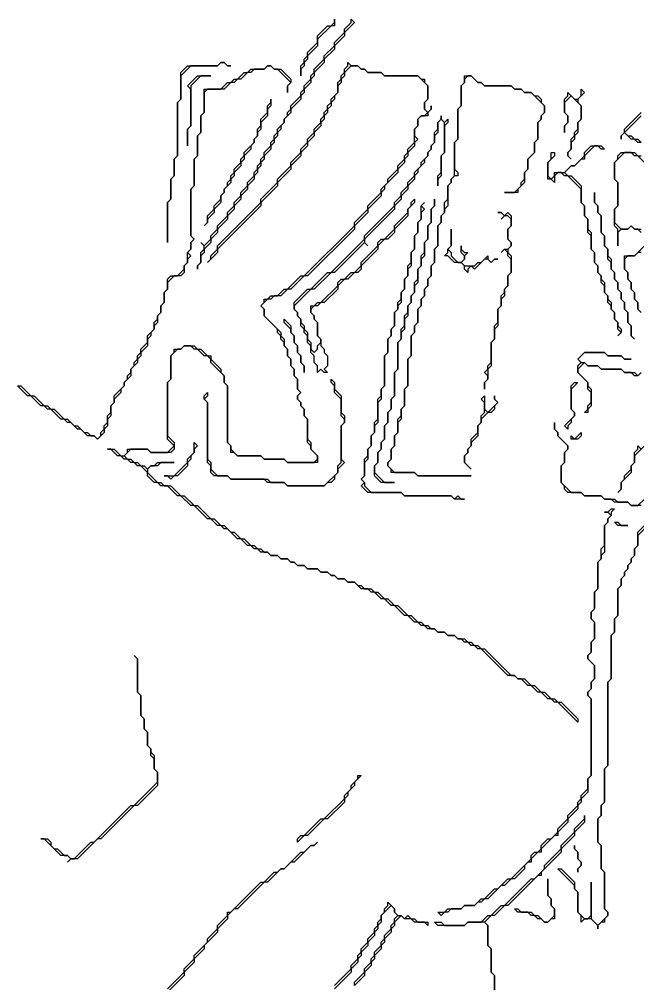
# Model space of a CAD drawing. Header units: metres. Extents: x 0 to 38.4, y 0 to 28.8.
# Drawn here: x 21.18 to 28.6, y 17.18 to 28.76 of the extents above; entities that cross this region are included whole.
import ezdxf

# ---------------------------------------------------------------- set-up
doc = ezdxf.new("R2010")
doc.units = ezdxf.units.M

msp = doc.modelspace()

# ---------------------------------------------------------------- linework, layer by layer
for points in [[(23.32, 25.76), (23.32, 25.8), (23.36, 25.84), (23.36, 25.96), (23.4, 26), (23.4, 26.04), (23.36, 26.08), (23.4, 26.04), (23.48, 26.12), (23.48, 26.16), (23.56, 26.24), (23.56, 26.28), (23.68, 26.4), (23.68, 26.44), (23.76, 26.52), (23.76, 26.56), (23.84, 26.64), (23.84, 26.68), (23.92, 26.76), (23.92, 26.8), (24, 26.88), (24, 26.92), (24.04, 26.96), (24.04, 27), (24.08, 27.04), (24.08, 27.08), (24.12, 27.12), (24.12, 27.16), (24.2, 27.24), (24.2, 27.28), (24.24, 27.32), (24.24, 27.36), (24.28, 27.4), (24.28, 27.44), (24.36, 27.52), (24.36, 27.56), (24.4, 27.6), (24.4, 27.64), (24.44, 27.68), (24.44, 27.72), (24.56, 27.84), (24.56, 27.88), (24.6, 27.92), (24.6, 27.96), (24.68, 28.04), (24.68, 28.08), (24.72, 28.12), (24.72, 28.16), (24.84, 28.28), (24.84, 28.32), (24.96, 28.44), (24.96, 28.48), (25.08, 28.6), (25.08, 28.64), (25.16, 28.72), (25.16, 28.76), (25.2, 28.72), (25.08, 28.6), (25.08, 28.56), (24.96, 28.44), (24.96, 28.4), (24.84, 28.28), (24.84, 28.24), (24.72, 28.12), (24.72, 28.08), (24.68, 28.04), (24.68, 28), (24.6, 27.92), (24.6, 27.88), (24.56, 27.84), (24.56, 27.8), (24.44, 27.68), (24.44, 27.64), (24.36, 27.56), (24.36, 27.52), (24.32, 27.48), (24.32, 27.44), (24.28, 27.4), (24.28, 27.36), (24.24, 27.32), (24.24, 27.28), (24.2, 27.24), (24.2, 27.2), (24.12, 27.12), (24.12, 27.08), (24.08, 27.04), (24.08, 27), (24.04, 26.96), (24.04, 26.92), (24, 26.88), (24, 26.84), (23.92, 26.76), (23.92, 26.72), (23.84, 26.64), (23.84, 26.6), (23.76, 26.52), (23.76, 26.48), (23.68, 26.4), (23.68, 26.36), (23.56, 26.24), (23.56, 26.2), (23.48, 26.12), (23.48, 26.08), (23.4, 26), (23.4, 25.96), (23.36, 25.92), (23.36, 25.84), (23.32, 25.8)], [(24.56, 28.08), (24.56, 28.2), (24.6, 28.24), (24.6, 28.28), (24.64, 28.32), (24.64, 28.36), (24.76, 28.48), (24.76, 28.56), (24.88, 28.68), (24.92, 28.68), (24.96, 28.72), (24.96, 28.76), (24.96, 28.68), (24.92, 28.68), (24.76, 28.52), (24.76, 28.44), (24.64, 28.32), (24.64, 28.28), (24.6, 28.24), (24.6, 28.2), (24.56, 28.16)], [(27.88, 20.32), (27.64, 20.56), (27.6, 20.56), (27.56, 20.6), (27.52, 20.6), (27.44, 20.68), (27.4, 20.68), (27.32, 20.76), (27.28, 20.76), (27.2, 20.84), (27.16, 20.84), (27.12, 20.88), (27.04, 20.88), (26.72, 21.2), (26.68, 21.2), (26.64, 21.24), (26.6, 21.24), (26.56, 21.28), (26.52, 21.28), (26.48, 21.32), (26.44, 21.32), (26.4, 21.36), (26.32, 21.36), (26.28, 21.4), (26.2, 21.4), (26.16, 21.44), (26.08, 21.44), (26.04, 21.48), (26, 21.48), (25.96, 21.52), (25.92, 21.52), (25.84, 21.6), (25.8, 21.6), (25.68, 21.72), (25.64, 21.72), (25.56, 21.8), (25.52, 21.8), (25.44, 21.88), (25.4, 21.88), (25.36, 21.92), (25.28, 21.92), (25.2, 22), (25.12, 22), (25.08, 22.04), (25, 22.04), (24.96, 22.08), (24.92, 22.08), (24.88, 22.12), (24.8, 22.12), (24.76, 22.16), (24.64, 22.16), (24.6, 22.2), (24.52, 22.2), (24.48, 22.24), (24.44, 22.24), (24.4, 22.28), (24.32, 22.28), (24.28, 22.32), (24.2, 22.32), (24.16, 22.36), (24.08, 22.36), (24.04, 22.4), (24, 22.4), (23.96, 22.44), (23.92, 22.44), (23.84, 22.52), (23.8, 22.52), (23.68, 22.64), (23.64, 22.64), (23.6, 22.68), (23.56, 22.68), (23.48, 22.76), (23.44, 22.76), (23.28, 22.92), (23.24, 22.92), (23.12, 23.04), (23.08, 23.04), (22.96, 23.16), (22.88, 23.16), (22.84, 23.2), (22.8, 23.2), (22.72, 23.28), (22.72, 23.32), (22.64, 23.4), (22.6, 23.4), (22.56, 23.44), (22.52, 23.44), (22.48, 23.48), (22.44, 23.48), (22.4, 23.52), (22.36, 23.52), (22.28, 23.6), (22.24, 23.6), (22.32, 23.6), (22.4, 23.52), (22.44, 23.52), (22.48, 23.56), (22.48, 23.6), (22.72, 23.6), (22.76, 23.56), (22.96, 23.56), (23.04, 23.64), (22.96, 23.72), (22.96, 24.4), (23, 24.44), (23, 24.72), (23.04, 24.76), (23.04, 24.8), (23.12, 24.8), (23.16, 24.84), (23.28, 24.84), (23.32, 24.8), (23.36, 24.8), (23.44, 24.72), (23.48, 24.72), (23.48, 24.68), (23.6, 24.56), (23.6, 24.52), (23.64, 24.48), (23.64, 24.4), (23.68, 24.36), (23.68, 23.68), (23.72, 23.64), (23.72, 23.6), (23.8, 23.52), (24.08, 23.52), (24.12, 23.48), (24.36, 23.48), (24.4, 23.44), (24.72, 23.44), (24.76, 23.48), (24.76, 23.52), (24.68, 23.6), (24.68, 23.64), (24.64, 23.68), (24.64, 23.96), (24.6, 24), (24.6, 24.08), (24.56, 24.12), (24.56, 24.16), (24.52, 24.2), (24.52, 24.24), (24.56, 24.28), (24.52, 24.32), (24.52, 24.44), (24.48, 24.48), (24.48, 24.56), (24.44, 24.6), (24.44, 24.68), (24.4, 24.72), (24.4, 24.8), (24.36, 24.84), (24.36, 24.88), (24.32, 24.92), (24.32, 24.96), (24.28, 25), (24.28, 25.04), (24.12, 25.2), (24.12, 25.28), (24.08, 25.32), (24.12, 25.36), (24.12, 25.4), (24.16, 25.4), (24.2, 25.44), (24.28, 25.44), (24.36, 25.52), (24.4, 25.52), (24.56, 25.68), (24.6, 25.68), (25.2, 26.28), (25.2, 26.32), (25.36, 26.48), (25.36, 26.52), (25.52, 26.68), (25.52, 26.72), (25.6, 26.8), (25.6, 26.84), (25.72, 26.96), (25.72, 27), (25.8, 27.08), (25.8, 27.12), (25.84, 27.16), (25.84, 27.2), (25.92, 27.28), (25.92, 27.44), (25.96, 27.48), (25.96, 27.56), (26, 27.6), (26.04, 27.6), (26.08, 27.64), (26.04, 27.68), (26.04, 27.76), (26.08, 27.8), (26.08, 27.96), (25.96, 28.08), (25.56, 28.08), (25.52, 28.12), (25.36, 28.12), (25.32, 28.16), (25.28, 28.16), (25.24, 28.2), (25.16, 28.2), (25.08, 28.12), (25.08, 28.08), (25.04, 28.04), (25.04, 28), (25, 27.96), (25, 27.88), (24.96, 27.84), (24.96, 27.8), (24.92, 27.76), (24.92, 27.72), (24.88, 27.68), (24.88, 27.64), (24.84, 27.6), (24.84, 27.56), (24.8, 27.52), (24.8, 27.48), (24.72, 27.4), (24.72, 27.36), (24.64, 27.28), (24.64, 27.24), (24.56, 27.16), (24.56, 27.12), (24.44, 27), (24.44, 26.96), (24.28, 26.8), (24.28, 26.76), (24.08, 26.56), (24.08, 26.52), (23.56, 26), (23.56, 25.96), (23.44, 25.84), (23.48, 25.88), (23.48, 25.92), (23.56, 26), (23.56, 26.04), (24.08, 26.56), (24.08, 26.6), (24.28, 26.8), (24.28, 26.84), (24.44, 27), (24.44, 27.04), (24.56, 27.16), (24.56, 27.2), (24.64, 27.28), (24.64, 27.32), (24.72, 27.4), (24.72, 27.44), (24.8, 27.52), (24.8, 27.56), (24.84, 27.6), (24.84, 27.64), (24.88, 27.68), (24.88, 27.72), (24.92, 27.76), (24.92, 27.8), (25, 27.88), (25, 28), (25.04, 28.04), (25.04, 28.08), (25.08, 28.12), (25.08, 28.16), (25.12, 28.2), (25.12, 28.24), (25.16, 28.2), (25.24, 28.2), (25.28, 28.16), (25.32, 28.16), (25.36, 28.12), (25.52, 28.12), (25.56, 28.08), (25.96, 28.08), (26, 28.04), (26.04, 28.04), (26.04, 28), (26.08, 27.96), (26.08, 27.8), (26.04, 27.76), (26.04, 27.68), (26.08, 27.64), (26.12, 27.68), (26.12, 27.72), (26.12, 27.68), (26.08, 27.64), (26.08, 27.6), (26, 27.6), (25.96, 27.56), (25.96, 27.48), (25.92, 27.44), (25.92, 27.36), (25.96, 27.32), (25.92, 27.28), (25.92, 27.24), (25.84, 27.16), (25.84, 27.12), (25.8, 27.08), (25.8, 27.04), (25.72, 26.96), (25.72, 26.92), (25.56, 26.76), (25.56, 26.72), (25.52, 26.68), (25.52, 26.64), (25.36, 26.48), (25.36, 26.44), (25.2, 26.28), (25.2, 26.24), (24.64, 25.68), (24.6, 25.68), (24.44, 25.52), (24.4, 25.52), (24.32, 25.44), (24.24, 25.44), (24.2, 25.4), (24.16, 25.4), (24.08, 25.32), (24.12, 25.28), (24.12, 25.2), (24.32, 25), (24.32, 24.96), (24.36, 24.92), (24.36, 24.84), (24.4, 24.8), (24.4, 24.72), (24.44, 24.68), (24.44, 24.6), (24.48, 24.56), (24.48, 24.48), (24.52, 24.44), (24.52, 24.32), (24.56, 24.28), (24.52, 24.24), (24.52, 24.2), (24.56, 24.16), (24.56, 24.12), (24.6, 24.08), (24.6, 24), (24.64, 23.96), (24.64, 23.72), (24.68, 23.68), (24.68, 23.6), (24.76, 23.52), (24.76, 23.44), (24.4, 23.44), (24.36, 23.48), (24.12, 23.48), (24.08, 23.52), (23.8, 23.52), (23.76, 23.56), (23.72, 23.56), (23.72, 23.64), (23.68, 23.68), (23.68, 24.36), (23.64, 24.4), (23.64, 24.48), (23.48, 24.64), (23.48, 24.68), (23.44, 24.72), (23.4, 24.72), (23.32, 24.8), (23.28, 24.8), (23.24, 24.84), (23.16, 24.84), (23.12, 24.8), (23.08, 24.8), (23, 24.72), (23, 24.44), (22.96, 24.4), (22.96, 23.76), (23.04, 23.68), (23.04, 23.6), (23, 23.56), (22.76, 23.56), (22.72, 23.6), (22.52, 23.6), (22.44, 23.52), (22.48, 23.48), (22.52, 23.48), (22.56, 23.44), (22.6, 23.44), (22.64, 23.4), (22.68, 23.4), (22.72, 23.36), (22.76, 23.4), (22.8, 23.4), (22.84, 23.44), (23.04, 23.44), (22.88, 23.44), (22.84, 23.4), (22.76, 23.4), (22.72, 23.36), (22.72, 23.32), (22.84, 23.2), (22.88, 23.2), (22.92, 23.16), (23, 23.16), (23.12, 23.04), (23.16, 23.04), (23.28, 22.92), (23.32, 22.92), (23.48, 22.76), (23.52, 22.76), (23.6, 22.68), (23.64, 22.68), (23.72, 22.6), (23.76, 22.6), (23.84, 22.52), (23.88, 22.52), (23.96, 22.44), (24, 22.44), (24.04, 22.4), (24.08, 22.4), (24.12, 22.36), (24.16, 22.36), (24.2, 22.32), (24.28, 22.32), (24.32, 22.28), (24.4, 22.28), (24.44, 22.24), (24.48, 22.24), (24.52, 22.2), (24.6, 22.2), (24.64, 22.16), (24.76, 22.16), (24.8, 22.12), (24.88, 22.12), (24.92, 22.08), (24.96, 22.08), (25, 22.04), (25.08, 22.04), (25.12, 22), (25.2, 22), (25.24, 21.96), (25.28, 21.96), (25.32, 21.92), (25.4, 21.92), (25.44, 21.88), (25.48, 21.88), (25.56, 21.8), (25.6, 21.8), (25.68, 21.72), (25.72, 21.72), (25.84, 21.6), (25.88, 21.6), (25.96, 21.52), (26, 21.52), (26.04, 21.48), (26.08, 21.48), (26.12, 21.44), (26.16, 21.44), (26.2, 21.4), (26.28, 21.4), (26.32, 21.36), (26.4, 21.36), (26.44, 21.32), (26.52, 21.32), (26.56, 21.28), (26.6, 21.28), (26.64, 21.24), (26.68, 21.24), (26.72, 21.2), (26.76, 21.2), (27.08, 20.88), (27.12, 20.88), (27.16, 20.84), (27.24, 20.84), (27.32, 20.76), (27.36, 20.76), (27.44, 20.68), (27.48, 20.68), (27.56, 20.6), (27.6, 20.6), (27.64, 20.56), (27.68, 20.56), (27.88, 20.36)], [(22.96, 26.08), (22.96, 26.56), (23, 26.6), (23, 26.84), (23.04, 26.88), (23.04, 27.08), (23.08, 27.12), (23.08, 27.76), (23.12, 27.8), (23.12, 28.12), (23.2, 28.2), (23.56, 28.2), (23.6, 28.24), (23.64, 28.24), (23.68, 28.2), (23.72, 28.2), (23.68, 28.2), (23.64, 28.24), (23.6, 28.24), (23.56, 28.2), (23.24, 28.2), (23.12, 28.08), (23.12, 27.8), (23.08, 27.76), (23.08, 27.12), (23.04, 27.08), (23.04, 26.88), (23, 26.84), (23, 26.6), (22.96, 26.56)], [(23.2, 27.24), (23.2, 27.44), (23.24, 27.48), (23.24, 27.92), (23.2, 27.96), (23.32, 28.08), (23.48, 28.08), (23.36, 28.08), (23.24, 27.96), (23.24, 27.48), (23.2, 27.44)], [(25.96, 23.28), (25.92, 23.32), (25.64, 23.32), (25.64, 23.36), (25.6, 23.4), (25.6, 23.44), (25.64, 23.48), (25.64, 23.6), (25.68, 23.64), (25.68, 23.76), (25.72, 23.8), (25.72, 23.96), (25.76, 24), (25.76, 24.08), (25.8, 24.12), (25.8, 24.32), (25.84, 24.36), (25.84, 24.68), (25.88, 24.72), (25.88, 24.96), (25.92, 25), (25.92, 25.08), (25.96, 25.12), (25.96, 25.28), (26, 25.32), (26, 25.4), (26.04, 25.44), (26.04, 25.52), (26.08, 25.56), (26.08, 25.64), (26.12, 25.68), (26.12, 25.8), (26.16, 25.84), (26.16, 26), (26.2, 26.04), (26.2, 26.28), (26.24, 26.32), (26.24, 26.4), (26.28, 26.44), (26.28, 26.56), (26.32, 26.6), (26.32, 26.76), (26.36, 26.8), (26.36, 26.84), (26.4, 26.88), (26.4, 27.28), (26.44, 27.32), (26.44, 27.68), (26.48, 27.72), (26.48, 27.96), (26.52, 28), (26.52, 28.08), (26.6, 28.08), (26.68, 28), (26.72, 28), (26.76, 27.96), (27.08, 27.96), (27.12, 27.92), (27.2, 27.92), (27.24, 27.88), (27.32, 27.88), (27.36, 27.84), (27.4, 27.84), (27.44, 27.8), (27.44, 27.76), (27.48, 27.72), (27.48, 27.64), (27.44, 27.6), (27.44, 27.56), (27.4, 27.52), (27.4, 27.32), (27.36, 27.28), (27.36, 27.16), (27.28, 27.08), (27.28, 26.96), (27.24, 26.92), (27.24, 26.8), (27.16, 26.72), (27.16, 26.68), (27, 26.68), (27.12, 26.68), (27.2, 26.76), (27.2, 26.8), (27.24, 26.84), (27.24, 26.92), (27.28, 26.96), (27.28, 27.08), (27.36, 27.16), (27.36, 27.28), (27.4, 27.32), (27.4, 27.52), (27.44, 27.56), (27.44, 27.6), (27.48, 27.64), (27.48, 27.72), (27.32, 27.88), (27.24, 27.88), (27.2, 27.92), (27.12, 27.92), (27.08, 27.96), (26.76, 27.96), (26.72, 28), (26.68, 28), (26.6, 28.08), (26.56, 28.08), (26.52, 28.04), (26.52, 28), (26.48, 27.96), (26.48, 27.72), (26.44, 27.68), (26.44, 27.32), (26.4, 27.28), (26.4, 26.96), (26.44, 26.92), (26.44, 26.88), (26.4, 26.88), (26.36, 26.84), (26.36, 26.8), (26.32, 26.76), (26.32, 26.52), (26.28, 26.48), (26.28, 26.44), (26.24, 26.4), (26.24, 26.32), (26.2, 26.28), (26.2, 26.04), (26.16, 26), (26.16, 25.84), (26.12, 25.8), (26.12, 25.68), (26.08, 25.64), (26.08, 25.56), (26.04, 25.52), (26.04, 25.44), (26, 25.4), (26, 25.32), (25.96, 25.28), (25.96, 25.12), (25.92, 25.08), (25.92, 25), (25.88, 24.96), (25.88, 24.72), (25.84, 24.68), (25.84, 24.36), (25.8, 24.32), (25.8, 24.12), (25.76, 24.08), (25.76, 23.96), (25.72, 23.92), (25.72, 23.8), (25.68, 23.76), (25.68, 23.64), (25.64, 23.6), (25.64, 23.48), (25.6, 23.44), (25.6, 23.4), (25.68, 23.32), (25.92, 23.32), (25.96, 23.28), (26.6, 23.28)], [(27.8, 27.08), (27.76, 27.12), (27.76, 27.16), (27.8, 27.2), (27.8, 27.32), (27.84, 27.36), (27.84, 27.4), (27.88, 27.44), (27.88, 27.52), (27.92, 27.56), (27.92, 27.72), (27.8, 27.84), (27.72, 27.76), (27.72, 27.64), (27.76, 27.6), (27.76, 27.52), (27.72, 27.48), (27.72, 27.4), (27.72, 27.48), (27.76, 27.52), (27.76, 27.6), (27.72, 27.64), (27.72, 27.8), (27.76, 27.84), (27.76, 27.88), (27.84, 27.8), (27.88, 27.8), (27.92, 27.84), (27.92, 27.92), (27.96, 27.88), (27.88, 27.8), (27.88, 27.76), (27.92, 27.72), (27.92, 27.56), (27.88, 27.52), (27.88, 27.4), (27.84, 27.36), (27.84, 27.32), (27.8, 27.28), (27.8, 27.2), (27.76, 27.16), (27.76, 27.12)], [(23.4, 26.28), (23.44, 26.32), (23.44, 26.4), (23.52, 26.48), (23.52, 26.52), (23.6, 26.6), (23.6, 26.64), (23.64, 26.68), (23.64, 26.72), (23.68, 26.76), (23.68, 26.8), (23.72, 26.84), (23.72, 26.88), (23.76, 26.92), (23.76, 26.96), (23.84, 27.04), (23.84, 27.08), (23.88, 27.12), (23.88, 27.16), (24, 27.28), (24, 27.32), (24.04, 27.36), (24.04, 27.44), (24.08, 27.48), (24.08, 27.56), (24.16, 27.64), (24.16, 27.72), (24.2, 27.76), (24.2, 27.8), (24.2, 27.72), (24.16, 27.68), (24.16, 27.6), (24.08, 27.52), (24.08, 27.44), (24.04, 27.4), (24.04, 27.36), (24, 27.32), (24, 27.28), (23.96, 27.24), (23.96, 27.2), (23.88, 27.12), (23.88, 27.08), (23.84, 27.04), (23.84, 27), (23.76, 26.92), (23.76, 26.88), (23.72, 26.84), (23.72, 26.8), (23.64, 26.72), (23.64, 26.68), (23.6, 26.64), (23.6, 26.56), (23.52, 26.48), (23.52, 26.44), (23.44, 26.36), (23.44, 26.32)], [(24.76, 24.52), (24.76, 24.6), (24.72, 24.64), (24.72, 24.72), (24.68, 24.76), (24.68, 24.84), (24.64, 24.88), (24.64, 24.96), (24.6, 25), (24.6, 25.04), (24.56, 25.08), (24.56, 25.16), (24.52, 25.2), (24.52, 25.24), (24.48, 25.28), (24.48, 25.36), (24.64, 25.52), (24.68, 25.52), (24.88, 25.72), (24.92, 25.72), (25.32, 26.12), (25.32, 26.16), (25.68, 26.52), (25.68, 26.56), (25.76, 26.64), (25.76, 26.68), (25.84, 26.76), (25.84, 26.8), (25.92, 26.88), (25.92, 26.92), (26, 27), (26, 27.04), (26.08, 27.12), (26.08, 27.16), (26.12, 27.2), (26.12, 27.24), (26.16, 27.28), (26.16, 27.4), (26.2, 27.44), (26.2, 27.52), (26.24, 27.56), (26.24, 27.6), (26.24, 27.56), (26.28, 27.52), (26.32, 27.56), (26.32, 27.52), (26.28, 27.48), (26.28, 27.16), (26.24, 27.12), (26.24, 26.88), (26.2, 26.84), (26.2, 26.76), (26.2, 26.88), (26.24, 26.92), (26.24, 27.12), (26.28, 27.16), (26.28, 27.52), (26.24, 27.56), (26.2, 27.52), (26.2, 27.4), (26.16, 27.36), (26.16, 27.28), (26.12, 27.24), (26.12, 27.2), (26.08, 27.16), (26.08, 27.12), (26.04, 27.08), (26.04, 27.04), (25.96, 26.96), (25.96, 26.92), (25.92, 26.88), (25.92, 26.84), (25.84, 26.76), (25.84, 26.72), (25.76, 26.64), (25.76, 26.6), (25.68, 26.52), (25.68, 26.48), (25.32, 26.12), (25.32, 26.08), (25.36, 26.04), (25.32, 26.08), (24.96, 25.72), (24.92, 25.72), (24.72, 25.52), (24.68, 25.52), (24.48, 25.32), (24.48, 25.28), (24.52, 25.24), (24.52, 25.2), (24.56, 25.16), (24.56, 25.12), (24.6, 25.08), (24.6, 25.04), (24.64, 25), (24.64, 24.92), (24.68, 24.88), (24.68, 24.8), (24.72, 24.76), (24.76, 24.8), (24.76, 24.84), (24.8, 24.88), (24.8, 24.92), (24.76, 24.96), (24.76, 25.12), (24.72, 25.16), (24.72, 25.2), (24.68, 25.24), (24.68, 25.32), (24.72, 25.32), (24.76, 25.36), (24.8, 25.36), (25, 25.56), (25, 25.6), (25.04, 25.64), (25.08, 25.64), (25.16, 25.72), (25.2, 25.72), (25.28, 25.8), (25.28, 25.84), (25.48, 26.04), (25.48, 26.08), (25.52, 26.12), (25.56, 26.12), (25.68, 26.24), (25.68, 26.28), (25.84, 26.44), (25.84, 26.48), (25.88, 26.52), (25.88, 26.56), (25.92, 26.6), (25.92, 26.56), (25.84, 26.48), (25.84, 26.4), (25.68, 26.24), (25.68, 26.2), (25.6, 26.12), (25.56, 26.12), (25.48, 26.04), (25.48, 26), (25.28, 25.8), (25.28, 25.76), (25.24, 25.72), (25.2, 25.72), (25.12, 25.64), (25.08, 25.64), (25, 25.56), (25, 25.52), (24.84, 25.36), (24.8, 25.36), (24.76, 25.32), (24.72, 25.32), (24.68, 25.28), (24.68, 25.24), (24.72, 25.2), (24.72, 25.16), (24.76, 25.12), (24.76, 24.96), (24.8, 24.92), (24.8, 24.84), (24.84, 24.8), (24.84, 24.76), (24.88, 24.72), (24.88, 24.6), (24.84, 24.56), (24.88, 24.52), (24.84, 24.52), (24.8, 24.56)], [(28.36, 24.96), (28.4, 25), (28.36, 25.04), (28.36, 25.12), (28.32, 25.16), (28.32, 25.24), (28.28, 25.28), (28.28, 25.32), (28.24, 25.36), (28.24, 25.44), (28.2, 25.48), (28.2, 25.56), (28.16, 25.6), (28.16, 25.68), (28.12, 25.72), (28.12, 25.8), (28.08, 25.84), (28.08, 25.96), (28.04, 26), (28.04, 26.16), (28, 26.2), (28, 26.36), (27.96, 26.4), (27.96, 26.52), (27.92, 26.56), (27.92, 26.72), (27.76, 26.88), (27.72, 26.88), (27.68, 26.92), (27.64, 26.92), (27.6, 26.88), (27.6, 26.8), (27.56, 26.84), (27.52, 26.84), (27.52, 27.04), (27.56, 27.08), (27.56, 27.16), (27.6, 27.16), (27.6, 27.12), (27.52, 27.04), (27.52, 26.88), (27.56, 26.84), (27.6, 26.88), (27.6, 26.92), (27.72, 26.92), (27.8, 27), (27.84, 27), (27.96, 27.12), (27.96, 27.16), (28.04, 27.24), (28.16, 27.24), (28.2, 27.2), (28.16, 27.2), (28.12, 27.24), (28.08, 27.24), (27.96, 27.12), (27.96, 27.08), (27.92, 27.08), (27.84, 27), (27.8, 27), (27.72, 26.92), (27.76, 26.88), (27.8, 26.88), (27.92, 26.76), (27.92, 26.56), (27.96, 26.52), (27.96, 26.4), (28, 26.36), (28, 26.24), (28.04, 26.2), (28.04, 26), (28.08, 25.96), (28.08, 25.84), (28.12, 25.8), (28.12, 25.72), (28.16, 25.68), (28.16, 25.64), (28.2, 25.6), (28.2, 25.48), (28.24, 25.44), (28.24, 25.4), (28.28, 25.36), (28.28, 25.28), (28.32, 25.24), (28.32, 25.16), (28.36, 25.12), (28.36, 25.08), (28.4, 25.04), (28.4, 25)], [(28.56, 24.92), (28.52, 24.96), (28.52, 25.08), (28.48, 25.12), (28.48, 25.24), (28.44, 25.28), (28.44, 25.36), (28.4, 25.4), (28.4, 25.48), (28.36, 25.52), (28.36, 25.6), (28.32, 25.64), (28.32, 25.72), (28.28, 25.76), (28.28, 25.84), (28.24, 25.88), (28.24, 26), (28.2, 26.04), (28.2, 26.16), (28.16, 26.2), (28.16, 26.4), (28.12, 26.44), (28.12, 26.52), (28.08, 26.56), (28.08, 26.68), (28.08, 26.56), (28.12, 26.52), (28.12, 26.44), (28.16, 26.4), (28.16, 26.2), (28.2, 26.16), (28.2, 26.04), (28.24, 26), (28.24, 25.92), (28.28, 25.88), (28.28, 25.76), (28.32, 25.72), (28.32, 25.64), (28.36, 25.6), (28.36, 25.52), (28.4, 25.48), (28.4, 25.4), (28.44, 25.36), (28.44, 25.28), (28.48, 25.24), (28.48, 25.12), (28.52, 25.08), (28.52, 24.96)], [(26.4, 23), (26.36, 23.04), (25.8, 23.04), (25.76, 23.08), (25.36, 23.08), (25.28, 23.16), (25.32, 23.2), (25.28, 23.24), (25.32, 23.28), (25.32, 23.48), (25.36, 23.52), (25.36, 23.6), (25.4, 23.64), (25.4, 23.76), (25.44, 23.8), (25.44, 23.92), (25.48, 23.96), (25.48, 24.2), (25.52, 24.24), (25.52, 24.32), (25.56, 24.36), (25.56, 24.72), (25.6, 24.76), (25.6, 24.92), (25.64, 24.96), (25.64, 25.04), (25.68, 25.08), (25.68, 25.24), (25.72, 25.28), (25.72, 25.36), (25.76, 25.4), (25.76, 25.48), (25.8, 25.52), (25.8, 25.64), (25.84, 25.68), (25.84, 25.8), (25.88, 25.84), (25.88, 25.96), (25.92, 26), (25.92, 26.16), (25.96, 26.2), (25.96, 26.32), (26, 26.36), (26, 26.52), (26.04, 26.56), (26, 26.52), (26.04, 26.48), (26, 26.44), (26, 26.36), (25.96, 26.32), (25.96, 26.2), (25.92, 26.16), (25.92, 26), (25.88, 25.96), (25.88, 25.8), (25.84, 25.76), (25.84, 25.68), (25.8, 25.64), (25.8, 25.52), (25.76, 25.48), (25.76, 25.36), (25.72, 25.32), (25.72, 25.28), (25.68, 25.24), (25.68, 25.08), (25.64, 25.04), (25.64, 24.96), (25.6, 24.92), (25.6, 24.76), (25.56, 24.72), (25.56, 24.36), (25.52, 24.32), (25.52, 24.2), (25.48, 24.16), (25.48, 23.92), (25.44, 23.88), (25.44, 23.8), (25.4, 23.76), (25.4, 23.64), (25.36, 23.6), (25.36, 23.48), (25.32, 23.44), (25.32, 23.28), (25.28, 23.24), (25.32, 23.2), (25.32, 23.16), (25.4, 23.08), (25.76, 23.08), (25.8, 23.04), (26.36, 23.04), (26.4, 23), (26.44, 23.04), (26.48, 23), (26.52, 23)], [(25.52, 23.2), (25.44, 23.28), (25.44, 23.4), (25.48, 23.44), (25.48, 23.56), (25.52, 23.6), (25.52, 23.68), (25.56, 23.72), (25.56, 23.88), (25.6, 23.92), (25.6, 24.04), (25.64, 24.08), (25.64, 24.2), (25.68, 24.24), (25.68, 24.52), (25.72, 24.56), (25.72, 24.88), (25.76, 24.92), (25.76, 25.04), (25.8, 25.08), (25.8, 25.2), (25.84, 25.24), (25.84, 25.32), (25.88, 25.36), (25.88, 25.44), (25.92, 25.48), (25.92, 25.6), (25.96, 25.64), (25.96, 25.76), (26, 25.8), (26, 25.92), (26.04, 25.96), (26.04, 26.08), (26.08, 26.12), (26.08, 26.28), (26.12, 26.32), (26.12, 26.48), (26.16, 26.52), (26.16, 26.6), (26.16, 26.52), (26.12, 26.48), (26.12, 26.32), (26.08, 26.28), (26.08, 26.12), (26.04, 26.08), (26.04, 25.92), (26, 25.88), (26, 25.8), (25.96, 25.76), (25.96, 25.6), (25.92, 25.56), (25.92, 25.48), (25.88, 25.44), (25.88, 25.36), (25.84, 25.32), (25.84, 25.2), (25.8, 25.16), (25.8, 25.04), (25.76, 25), (25.76, 24.92), (25.72, 24.88), (25.72, 24.56), (25.68, 24.52), (25.68, 24.24), (25.64, 24.2), (25.64, 24.08), (25.6, 24.04), (25.6, 23.92), (25.56, 23.88), (25.56, 23.72), (25.52, 23.68), (25.52, 23.6), (25.48, 23.56), (25.48, 23.44), (25.44, 23.4), (25.44, 23.32), (25.56, 23.2), (25.68, 23.2)], [(26.76, 24.32), (26.76, 24.4), (26.8, 24.44), (26.8, 24.48), (26.76, 24.52), (26.8, 24.56), (26.8, 24.6), (26.84, 24.64), (26.84, 24.88), (26.88, 24.92), (26.88, 25.08), (26.92, 25.12), (26.92, 25.28), (26.96, 25.32), (26.96, 25.44), (27, 25.48), (27, 25.52), (27.04, 25.56), (27.04, 25.68), (27.08, 25.72), (27.08, 25.88), (27.04, 25.92), (27.04, 25.96), (27, 26), (26.96, 25.96), (27, 26), (27.04, 26), (27.08, 26.04), (27.08, 26.08), (27.04, 26.12), (27.04, 26.24), (27.08, 26.28), (27.08, 26.36), (27.04, 26.4), (27, 26.4), (26.96, 26.36), (27, 26.4), (26.96, 26.44), (26.92, 26.44), (26.96, 26.44), (27, 26.4), (27.04, 26.44), (27.08, 26.4), (27.08, 26.28), (27.04, 26.24), (27.04, 26.12), (27.08, 26.08), (27.08, 26.04), (27.04, 26), (27.04, 25.96), (27.08, 25.92), (27.08, 25.72), (27.04, 25.68), (27.04, 25.56), (27, 25.52), (27, 25.44), (26.96, 25.4), (26.96, 25.32), (26.92, 25.28), (26.92, 25.08), (26.88, 25.04), (26.88, 24.92), (26.84, 24.88), (26.84, 24.6), (26.8, 24.56), (26.8, 24.44), (26.76, 24.4)], [(26.56, 25.72), (26.52, 25.76), (26.52, 25.8), (26.48, 25.84), (26.4, 25.84), (26.32, 25.92), (26.28, 25.92), (26.32, 25.96), (26.32, 26), (26.36, 26.04), (26.36, 26.24), (26.36, 26.04), (26.32, 26), (26.36, 25.96), (26.36, 25.92), (26.44, 25.84), (26.48, 25.84), (26.52, 25.88), (26.52, 25.92), (26.48, 25.96), (26.48, 26.04), (26.48, 26), (26.52, 25.96), (26.56, 25.96), (26.52, 25.92), (26.52, 25.88), (26.48, 25.84), (26.52, 25.8), (26.64, 25.8), (26.68, 25.84), (26.72, 25.84), (26.8, 25.92), (26.8, 25.88), (26.84, 25.84), (26.88, 25.88), (26.92, 25.88), (26.88, 25.88), (26.84, 25.84), (26.8, 25.88), (26.76, 25.88), (26.64, 25.76), (26.6, 25.8), (26.56, 25.76)], [(24.6, 24.52), (24.6, 24.6), (24.56, 24.64), (24.56, 24.72), (24.52, 24.76), (24.52, 24.84), (24.48, 24.88), (24.48, 24.96), (24.44, 25), (24.44, 25.04), (24.36, 25.12), (24.36, 25.16), (24.44, 25.08), (24.44, 25), (24.48, 24.96), (24.48, 24.88), (24.52, 24.84), (24.52, 24.76), (24.56, 24.72), (24.56, 24.64), (24.6, 24.6)], [(24.4, 23.16), (24.36, 23.2), (24.16, 23.2), (24.12, 23.24), (23.72, 23.24), (23.68, 23.28), (23.52, 23.28), (23.48, 23.32), (23.48, 23.4), (23.44, 23.44), (23.44, 24.16), (23.4, 24.2), (23.4, 24.24), (23.44, 24.28), (23.44, 24.24), (23.4, 24.2), (23.44, 24.16), (23.44, 23.48), (23.48, 23.44), (23.48, 23.36), (23.56, 23.28), (23.68, 23.28), (23.72, 23.24), (24.16, 23.24), (24.2, 23.2), (24.36, 23.2), (24.4, 23.16), (24.84, 23.16), (25, 23.32), (25, 23.4), (25.04, 23.44), (25.04, 23.88), (25.08, 23.92), (25.08, 23.96), (25.04, 24), (25.04, 24.2), (24.96, 24.28), (24.96, 24.36), (24.92, 24.4), (24.92, 24.44), (24.96, 24.4), (24.96, 24.32), (25.04, 24.24), (25.04, 24.04), (25.08, 24), (25.08, 23.92), (25.04, 23.88), (25.04, 23.48), (25.08, 23.44), (25, 23.36), (25, 23.32), (24.96, 23.28), (24.96, 23.24), (24.92, 23.2), (24.88, 23.2), (24.84, 23.16)], [(27.76, 23.84), (27.72, 23.88), (27.84, 24), (27.84, 24.04), (27.8, 24.08), (27.8, 24.36), (27.84, 24.4), (27.88, 24.4), (27.8, 24.32), (27.8, 24.08), (27.84, 24.04), (27.84, 24), (27.8, 23.96), (27.8, 23.92), (27.76, 23.88)], [(26.6, 23.36), (26.52, 23.44), (26.52, 23.52), (26.56, 23.56), (26.56, 23.6), (26.6, 23.64), (26.6, 23.72), (26.68, 23.8), (26.68, 23.88), (26.72, 23.92), (26.72, 24), (26.76, 24.04), (26.76, 24.16), (26.72, 24.2), (26.76, 24.24), (26.76, 24.08), (26.8, 24.04), (26.92, 24.16), (26.88, 24.2), (26.88, 24.24), (26.88, 24.2), (26.92, 24.16), (26.88, 24.12), (26.88, 24.08), (26.84, 24.04), (26.8, 24.04), (26.72, 23.96), (26.72, 23.92), (26.68, 23.88), (26.68, 23.76), (26.6, 23.68), (26.6, 23.64), (26.56, 23.6), (26.56, 23.56), (26.52, 23.52), (26.52, 23.44)], [(27.8, 23.72), (27.8, 23.76), (27.84, 23.72), (27.92, 23.8), (27.92, 23.76), (27.88, 23.72)], [(23, 23.24), (22.96, 23.28), (22.92, 23.28), (23.04, 23.28), (23.2, 23.44), (23.2, 23.48), (23.28, 23.56), (23.28, 23.68), (23.32, 23.64), (23.28, 23.6), (23.28, 23.56), (23.24, 23.52), (23.24, 23.48), (23.2, 23.44), (23.2, 23.4), (23.08, 23.28), (23.04, 23.28)], [(26.24, 18), (26.2, 18.04), (26.28, 18.04), (26.32, 18.08), (26.48, 18.08), (26.52, 18.12), (26.64, 18.12), (26.72, 18.2), (26.76, 18.2), (26.88, 18.32), (26.92, 18.32), (27.04, 18.44), (27.08, 18.44), (27.32, 18.68), (27.32, 18.72), (27.36, 18.76), (27.4, 18.76), (27.44, 18.8), (27.44, 18.84), (27.52, 18.92), (27.56, 18.92), (27.64, 19), (27.64, 19.04), (27.76, 19.16), (27.76, 19.2), (27.88, 19.32), (27.88, 19.36), (27.92, 19.4), (27.92, 19.44), (28, 19.52), (28, 19.64), (28.04, 19.68), (28.04, 20.6), (28, 20.64), (28, 20.68), (28.04, 20.72), (28.04, 20.8), (28.08, 20.84), (28.08, 21), (28, 21.08), (28, 21.12), (28.04, 21.16), (28.04, 21.28), (28.08, 21.32), (28.08, 21.52), (28.04, 21.56), (28.04, 21.64), (28.08, 21.68), (28.08, 21.88), (28.12, 21.92), (28.12, 22.24), (28.16, 22.28), (28.16, 22.4), (28.2, 22.44), (28.2, 22.68), (28.24, 22.72), (28.24, 22.76), (28.28, 22.8), (28.24, 22.84), (28.2, 22.84), (28.24, 22.84), (28.28, 22.88), (28.32, 22.88), (28.28, 22.84), (28.28, 22.8), (28.24, 22.76), (28.24, 22.72), (28.2, 22.68), (28.2, 22.36), (28.16, 22.32), (28.16, 22.28), (28.12, 22.24), (28.12, 21.92), (28.08, 21.88), (28.08, 21.68), (28.04, 21.64), (28.04, 21.56), (28.08, 21.52), (28.08, 21.32), (28.04, 21.28), (28.04, 21.16), (28, 21.12), (28, 21.08), (28.08, 21), (28.08, 20.84), (28.04, 20.8), (28.04, 20.72), (28, 20.68), (28, 20.64), (28.04, 20.6), (28.04, 19.68), (28, 19.64), (28, 19.48), (27.92, 19.4), (27.92, 19.36), (27.88, 19.32), (27.88, 19.28), (27.76, 19.16), (27.76, 19.12), (27.64, 19), (27.64, 18.96), (27.6, 18.96), (27.44, 18.8), (27.44, 18.76), (27.4, 18.76), (27.32, 18.68), (27.32, 18.64), (27.28, 18.64), (27.24, 18.6), (27.24, 18.56), (27.12, 18.44), (27.08, 18.44), (27, 18.36), (26.96, 18.36), (26.8, 18.2), (26.76, 18.2), (26.72, 18.16), (26.68, 18.16), (26.64, 18.12), (26.52, 18.12), (26.48, 18.08), (26.36, 18.08), (26.32, 18.04), (26.28, 18.04)], [(28.36, 22.68), (28.32, 22.72), (28.36, 22.72), (28.4, 22.68), (28.48, 22.68)], [(21.76, 18.64), (21.8, 18.68), (21.76, 18.72), (21.68, 18.72), (21.48, 18.92), (21.44, 18.92), (21.52, 18.92), (21.56, 18.88), (21.56, 18.84), (21.6, 18.8), (21.64, 18.8), (21.72, 18.72), (21.76, 18.72), (21.8, 18.68), (21.84, 18.68), (22.04, 18.88), (22.08, 18.88), (22.52, 19.32), (22.56, 19.32), (22.84, 19.6), (22.84, 19.72), (22.8, 19.76), (22.8, 19.88), (22.76, 19.92), (22.76, 20), (22.72, 20.04), (22.72, 20.2), (22.68, 20.24), (22.68, 20.36), (22.64, 20.4), (22.64, 20.64), (22.6, 20.68), (22.6, 21.08), (22.56, 21.12), (22.6, 21.08), (22.6, 20.68), (22.64, 20.64), (22.64, 20.4), (22.68, 20.36), (22.68, 20.24), (22.72, 20.2), (22.72, 20.04), (22.76, 20), (22.76, 19.96), (22.8, 19.92), (22.8, 19.76), (22.84, 19.72), (22.84, 19.56), (22.6, 19.32), (22.56, 19.32), (22.16, 18.92), (22.12, 18.92), (21.88, 18.68), (21.8, 18.68)], [(24.52, 18.88), (24.52, 18.92), (24.56, 18.96), (24.6, 18.96), (24.8, 19.16), (24.84, 19.16), (25.08, 19.4), (25.08, 19.44), (25.16, 19.52), (25.16, 19.56), (25.24, 19.64), (25.24, 19.68), (25.28, 19.68), (25.2, 19.6), (25.2, 19.56), (25.12, 19.48), (25.12, 19.44), (25.08, 19.4), (25.08, 19.36), (24.88, 19.16), (24.84, 19.16), (24.64, 18.96), (24.6, 18.96)], [(27.88, 18.52), (27.88, 18.56), (27.92, 18.6), (27.92, 18.64), (27.88, 18.68), (27.88, 18.76), (27.84, 18.8), (27.84, 18.84), (27.84, 18.8), (27.88, 18.76), (27.88, 18.68), (27.92, 18.64), (27.92, 18.6), (27.88, 18.56)], [(27.48, 17.92), (27.44, 17.96), (27.4, 17.96), (27.36, 18), (27.32, 18), (27.28, 18.04), (27.16, 18.04), (27.12, 18.08), (27.16, 18.08), (27.2, 18.04), (27.32, 18.04), (27.36, 18), (27.4, 18), (27.48, 17.92), (27.52, 17.92), (27.6, 18), (27.6, 18.08), (27.56, 18.12), (27.56, 18.2), (27.52, 18.24), (27.52, 18.44), (27.52, 18.24), (27.56, 18.2), (27.56, 18.12), (27.6, 18.08), (27.6, 17.96), (27.56, 17.96), (27.52, 17.92)]]:
    msp.add_lwpolyline(points, close=True)
for points in [[(21.16, 24.36), (21.2, 24.36), (21.32, 24.24), (21.36, 24.24), (21.48, 24.12), (21.52, 24.12), (21.56, 24.08), (21.6, 24.08), (21.72, 23.96), (21.76, 23.96), (21.84, 23.88), (21.88, 23.88), (21.96, 23.8), (22, 23.8), (22.04, 23.76), (22.08, 23.76), (22.12, 23.72), (22.16, 23.76), (22.16, 23.8), (22.2, 23.84), (22.2, 23.88), (22.24, 23.92), (22.24, 24), (22.28, 24.04), (22.28, 24.12), (22.32, 24.16), (22.32, 24.24), (22.44, 24.36), (22.44, 24.4), (22.48, 24.44), (22.48, 24.48), (22.52, 24.52), (22.52, 24.56), (22.56, 24.6), (22.56, 24.64), (22.6, 24.68), (22.6, 24.72), (22.64, 24.76), (22.64, 24.8), (22.72, 24.88), (22.72, 24.96), (22.8, 25.04), (22.8, 25.12), (22.84, 25.16), (22.84, 25.2), (22.88, 25.24), (22.88, 25.32), (22.92, 25.36), (22.92, 25.48), (22.96, 25.52), (22.96, 25.64), (23, 25.68), (23.08, 25.68), (23.16, 25.76), (23.16, 25.8), (23.2, 25.84), (23.2, 25.96), (23.24, 26), (23.24, 26.08), (23.28, 26.12), (23.24, 26.16), (23.24, 26.72), (23.28, 26.76), (23.28, 27.08), (23.32, 27.12), (23.32, 27.36), (23.36, 27.4), (23.36, 27.6), (23.4, 27.64), (23.4, 27.92), (23.6, 27.92), (23.68, 28), (23.72, 28), (23.76, 28.04), (23.8, 28.04), (23.88, 28.12), (23.92, 28.12), (23.96, 28.16), (24.12, 28.16), (24.16, 28.2), (24.2, 28.2), (24.24, 28.16), (24.32, 28.16), (24.44, 28.04), (24.44, 28), (24.4, 27.96), (24.4, 27.88), (24.4, 27.96), (24.44, 28), (24.28, 28.16), (24.24, 28.16), (24.2, 28.2), (24.16, 28.2), (24.12, 28.16), (24, 28.16), (23.96, 28.12), (23.92, 28.12), (23.84, 28.04), (23.8, 28.04), (23.76, 28), (23.72, 28), (23.64, 27.92), (23.44, 27.92), (23.4, 27.88), (23.4, 27.64), (23.36, 27.6), (23.36, 27.4), (23.32, 27.36), (23.32, 27.12), (23.28, 27.08), (23.28, 26.76), (23.24, 26.72), (23.24, 26.16), (23.28, 26.12), (23.24, 26.08), (23.24, 26), (23.2, 25.96), (23.24, 25.92), (23.2, 25.88), (23.2, 25.84), (23.16, 25.8), (23.16, 25.72), (23.12, 25.68), (23.04, 25.68), (22.96, 25.6), (22.96, 25.52), (22.92, 25.48), (22.92, 25.36), (22.88, 25.32), (22.88, 25.24), (22.84, 25.2), (22.84, 25.12), (22.8, 25.08), (22.8, 25.04), (22.76, 25), (22.76, 24.96), (22.72, 24.92), (22.72, 24.84), (22.64, 24.76), (22.64, 24.72), (22.6, 24.68), (22.6, 24.64), (22.52, 24.56), (22.52, 24.48), (22.44, 24.4), (22.44, 24.36), (22.4, 24.32), (22.4, 24.28), (22.32, 24.2), (22.32, 24.16), (22.28, 24.12), (22.28, 24), (22.24, 23.96), (22.24, 23.88), (22.2, 23.84), (22.2, 23.8), (22.12, 23.72), (22.08, 23.76), (22, 23.76), (21.92, 23.84), (21.88, 23.84), (21.8, 23.92), (21.76, 23.92), (21.72, 23.96), (21.68, 23.96), (21.56, 24.08), (21.52, 24.08), (21.48, 24.12), (21.44, 24.12), (21.32, 24.24), (21.28, 24.24), (21.16, 24.36)], [(28.64, 27.28), (28.6, 27.28), (28.56, 27.32), (28.52, 27.32), (28.44, 27.4), (28.4, 27.36), (28.4, 27.32), (28.4, 27.36), (28.44, 27.4), (28.44, 27.44), (28.64, 27.64)], [(28.64, 27.6), (28.44, 27.4), (28.48, 27.36), (28.52, 27.36), (28.56, 27.32), (28.6, 27.32), (28.64, 27.28)], [(28.64, 26.2), (28.6, 26.24), (28.56, 26.24), (28.52, 26.28), (28.48, 26.24), (28.4, 26.24), (28.36, 26.2), (28.36, 26.04), (28.36, 26.24), (28.32, 26.28), (28.32, 26.48), (28.36, 26.52), (28.36, 26.8), (28.32, 26.84), (28.32, 27.04), (28.36, 27.08), (28.36, 27.12), (28.4, 27.16), (28.56, 27.16), (28.6, 27.12), (28.64, 27.12)], [(28.68, 27.04), (28.6, 27.12), (28.56, 27.12), (28.52, 27.16), (28.44, 27.16), (28.32, 27.04), (28.32, 26.84), (28.36, 26.8), (28.36, 26.52), (28.32, 26.48), (28.32, 26.32), (28.4, 26.24), (28.48, 26.24), (28.52, 26.28), (28.56, 26.24), (28.64, 26.24)], [(28.64, 25.24), (28.6, 25.28), (28.6, 25.36), (28.56, 25.4), (28.56, 25.48), (28.52, 25.52), (28.52, 25.6), (28.48, 25.64), (28.48, 25.72), (28.44, 25.76), (28.44, 25.92), (28.56, 25.92), (28.68, 26.04)], [(28.64, 25.96), (28.6, 25.96), (28.56, 25.92), (28.48, 25.92), (28.44, 25.88), (28.44, 25.76), (28.48, 25.72), (28.48, 25.64), (28.52, 25.6), (28.52, 25.52), (28.56, 25.48), (28.56, 25.4), (28.6, 25.36), (28.6, 25.28), (28.64, 25.24)], [(28.64, 24.52), (28.6, 24.48), (28.56, 24.48), (28.52, 24.52), (28.44, 24.52), (28.4, 24.56), (28.16, 24.56), (28.12, 24.6), (28, 24.6), (27.96, 24.64), (27.88, 24.56), (27.88, 24.52), (28, 24.4), (28, 24.36), (28.04, 24.32), (28.04, 24.12), (28, 24.08), (28, 24.04), (27.96, 24.04), (28, 24.08), (28, 24.12), (28.04, 24.16), (28.04, 24.28), (28, 24.32), (28, 24.4), (27.88, 24.52), (27.88, 24.6), (27.92, 24.64), (27.88, 24.68), (27.96, 24.76), (28.2, 24.76), (28.24, 24.72), (28.4, 24.72), (28.44, 24.68), (28.52, 24.68), (28.44, 24.68), (28.4, 24.72), (28.24, 24.72), (28.2, 24.76), (27.96, 24.76), (27.88, 24.68), (27.92, 24.64), (27.96, 24.64), (28, 24.6), (28.12, 24.6), (28.16, 24.56), (28.4, 24.56), (28.44, 24.52), (28.56, 24.52), (28.6, 24.48), (28.64, 24.52)], [(28.64, 22.92), (28.52, 22.92), (28.48, 22.96), (28.32, 22.96), (28.28, 23), (28.2, 23), (28.16, 23.04), (27.96, 23.04), (27.92, 23.08), (27.76, 23.08), (27.72, 23.12), (27.72, 23.16), (27.68, 23.2), (27.68, 23.4), (27.72, 23.44), (27.72, 23.56), (27.76, 23.6), (27.76, 23.64), (27.64, 23.76), (27.64, 23.8), (27.6, 23.84), (27.6, 23.92), (27.6, 23.84), (27.64, 23.8), (27.64, 23.76), (27.76, 23.64), (27.76, 23.6), (27.72, 23.56), (27.72, 23.44), (27.68, 23.4), (27.68, 23.2), (27.8, 23.08), (27.92, 23.08), (27.96, 23.04), (28.16, 23.04), (28.2, 23), (28.32, 23), (28.36, 22.96), (28.48, 22.96), (28.52, 22.92), (28.6, 22.92), (28.68, 23)], [(28.68, 23.64), (28.56, 23.52), (28.56, 23.44), (28.52, 23.4), (28.52, 23.32), (28.4, 23.2), (28.4, 23.12), (28.36, 23.08), (28.4, 23.12), (28.4, 23.2), (28.44, 23.24), (28.44, 23.28), (28.52, 23.36), (28.52, 23.4), (28.56, 23.44), (28.56, 23.56), (28.6, 23.6), (28.6, 23.64), (28.64, 23.6)], [(28.72, 22.68), (28.6, 22.56), (28.6, 22.44), (28.56, 22.4), (28.56, 22.32), (28.52, 22.28), (28.52, 22.24), (28.48, 22.2), (28.48, 22.16), (28.44, 22.12), (28.44, 22.08), (28.4, 22.04), (28.4, 21.96), (28.36, 21.92), (28.36, 21.6), (28.32, 21.56), (28.32, 21.4), (28.28, 21.36), (28.28, 20.84), (28.24, 20.8), (28.24, 19.8), (28.2, 19.76), (28.2, 19.36), (28.16, 19.32), (28.16, 19.2), (28.12, 19.16), (28.12, 18.88), (28.16, 18.84), (28.16, 18.56), (28.2, 18.52), (28.2, 18.08), (28.24, 18.04), (28.24, 18), (28.2, 17.96), (28.2, 17.92), (28.16, 17.92), (28.12, 17.88), (28.12, 17.84), (28.12, 17.88), (28.04, 17.96), (27.96, 17.96), (27.92, 17.92), (27.92, 18), (27.88, 18.04), (27.88, 18.28), (27.84, 18.32), (27.84, 18.36), (27.64, 18.56), (27.68, 18.56), (27.84, 18.4), (27.84, 18.32), (27.88, 18.28), (27.88, 18.04), (27.96, 17.96), (28, 17.96), (28.04, 18), (28.04, 18.4), (28.04, 17.96), (28.12, 17.88), (28.24, 18), (28.24, 18.04), (28.2, 18.08), (28.2, 18.52), (28.16, 18.56), (28.16, 18.84), (28.12, 18.88), (28.12, 19.16), (28.16, 19.2), (28.16, 19.32), (28.2, 19.36), (28.2, 19.76), (28.24, 19.8), (28.24, 20.8), (28.28, 20.84), (28.28, 21.36), (28.32, 21.4), (28.32, 21.56), (28.36, 21.6), (28.36, 21.92), (28.4, 21.96), (28.4, 22.04), (28.44, 22.08), (28.44, 22.12), (28.48, 22.16), (28.48, 22.2), (28.52, 22.24), (28.52, 22.28), (28.56, 22.32), (28.56, 22.4), (28.6, 22.44), (28.6, 22.6), (28.72, 22.72)], [(26.88, 16.8), (26.88, 17.28), (26.84, 17.32), (26.84, 17.6), (26.8, 17.64), (26.8, 17.88), (26.76, 17.92), (26.56, 17.92), (26.52, 17.88), (26.2, 17.88), (26.16, 17.92), (26.24, 17.92), (26.28, 17.88), (26.52, 17.88), (26.56, 17.92), (26.72, 17.92), (26.8, 18), (26.84, 18), (26.96, 18.12), (27, 18.12), (27.32, 18.44), (27.36, 18.44), (27.48, 18.56), (27.48, 18.6), (27.68, 18.8), (27.68, 18.84), (27.84, 19), (27.84, 19.04), (27.96, 19.16), (27.96, 19.2), (27.96, 19.12), (27.84, 19), (27.84, 18.96), (27.68, 18.8), (27.68, 18.76), (27.44, 18.52), (27.44, 18.48), (27.4, 18.48), (27.04, 18.12), (27, 18.12), (26.88, 18), (26.84, 18), (26.76, 17.92), (26.8, 17.88), (26.8, 17.64), (26.84, 17.6), (26.84, 17.32), (26.88, 17.28), (26.88, 17)], [(22.96, 17.12), (23.16, 17.32), (23.16, 17.36), (23.28, 17.48), (23.28, 17.52), (23.44, 17.68), (23.44, 17.72), (23.56, 17.84), (23.56, 17.88), (23.68, 18), (23.68, 18.04), (23.72, 18.04), (24.08, 18.4), (24.12, 18.4), (24.24, 18.52), (24.28, 18.52), (24.32, 18.56), (24.36, 18.56), (24.56, 18.76), (24.6, 18.76), (24.68, 18.84), (24.72, 18.84), (24.76, 18.88), (24.72, 18.84), (24.68, 18.84), (24.48, 18.64), (24.44, 18.64), (24.36, 18.56), (24.32, 18.56), (24.16, 18.4), (24.12, 18.4), (23.8, 18.08), (23.76, 18.08), (23.68, 18), (23.68, 17.96), (23.56, 17.84), (23.56, 17.8), (23.4, 17.64), (23.4, 17.6), (23.28, 17.48), (23.28, 17.44), (23.16, 17.32), (23.16, 17.28), (22.96, 17.08)], [(24.96, 17.16), (25.16, 17.36), (25.16, 17.4), (25.24, 17.48), (25.24, 17.52), (25.28, 17.56), (25.28, 17.6), (25.36, 17.68), (25.36, 17.72), (25.44, 17.8), (25.44, 17.84), (25.48, 17.88), (25.48, 17.92), (25.52, 17.96), (25.52, 18), (25.56, 18.04), (25.56, 18.08), (25.6, 18.12), (25.6, 18.16), (25.68, 18.08), (25.68, 18.04), (25.72, 18), (25.76, 18), (25.8, 17.96), (25.84, 18), (25.88, 17.96), (25.92, 17.96), (25.96, 17.92), (26.08, 17.92), (26.08, 17.88), (26.04, 17.92), (25.92, 17.92), (25.88, 17.96), (25.8, 17.96), (25.76, 18), (25.68, 17.92), (25.68, 17.88), (25.64, 17.84), (25.64, 17.8), (25.56, 17.72), (25.56, 17.68), (25.52, 17.64), (25.52, 17.6), (25.44, 17.52), (25.44, 17.48), (25.4, 17.44), (25.4, 17.4), (25.32, 17.32), (25.32, 17.28), (25.2, 17.16)], [(25.2, 17.16), (25.2, 17.2), (25.32, 17.32), (25.32, 17.36), (25.4, 17.44), (25.4, 17.48), (25.44, 17.52), (25.44, 17.56), (25.52, 17.64), (25.52, 17.68), (25.56, 17.72), (25.56, 17.76), (25.64, 17.84), (25.64, 17.88), (25.68, 17.92), (25.68, 17.96), (25.72, 18), (25.68, 18.04), (25.68, 18.08), (25.64, 18.12), (25.52, 18), (25.52, 17.92), (25.48, 17.88), (25.48, 17.84), (25.44, 17.8), (25.44, 17.76), (25.36, 17.68), (25.36, 17.64), (25.28, 17.56), (25.28, 17.52), (25.24, 17.48), (25.24, 17.44), (25.16, 17.36), (25.16, 17.32), (24.96, 17.12)]]:
    msp.add_lwpolyline(points)

doc.saveas('drawing.dxf')
